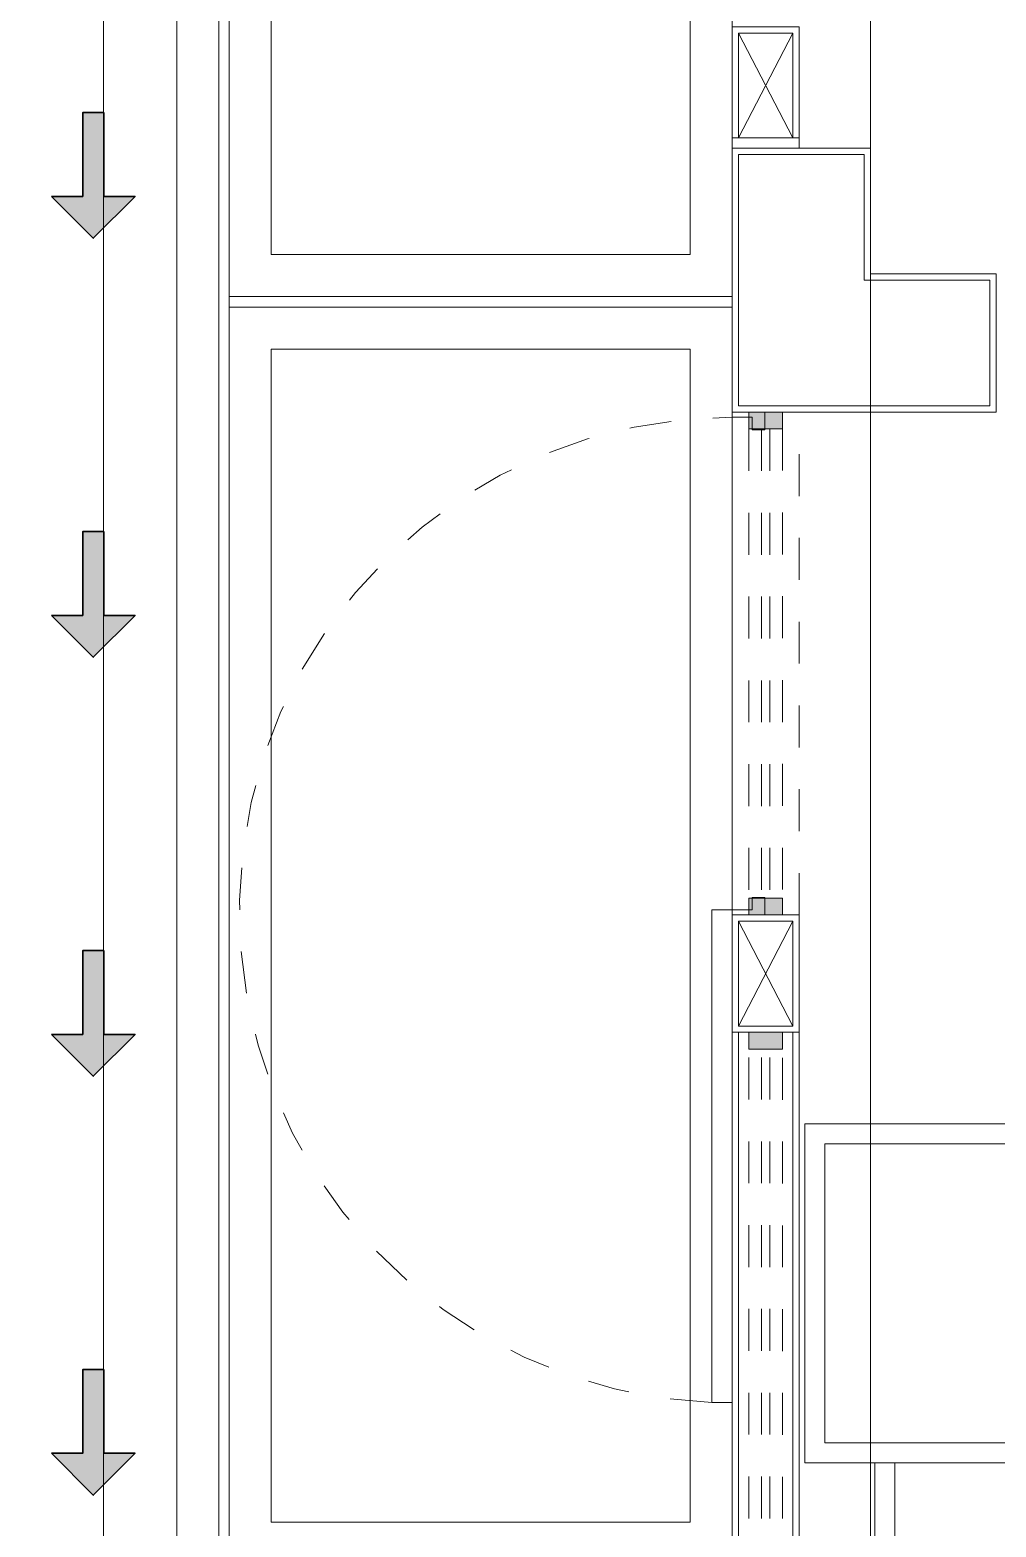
# Model space of a CAD drawing. Header units: metres. Extents: x 349075 to 349285, y 9281902 to 9282050.
# Drawn here: x 349133.604 to 349135.91, y 9281961.013 to 9281964.586 of the extents above; entities that cross this region are included whole.
import ezdxf

# ---------------------------------------------------------------- set-up
doc = ezdxf.new("R2010")
doc.units = ezdxf.units.M
doc.header["$LTSCALE"] = 0.25
for name, pattern in [('01 nivel$0$HIDDEN2', [0.1875, 0.125, -0.0625]), ('ACAD_ISO03W100', [30, 12, -18]), ('DASHED2', [0.762, 0.635, -0.127]), ('HIDDEN', [0.375, 0.25, -0.125])]:
    doc.linetypes.add(name, pattern=pattern)
for name, color, linetype, lineweight in [('.', 7, 'Continuous', 0), ('0_ CUNETAS', 151, 'Continuous', 5), ('0_VANOS', 30, 'Continuous', 9), ('ARQ-FONDO', 253, 'CONTINUOUS', 9), ('CUNETAS-RED', 5, 'CONTINUOUS', 18)]:
    doc.layers.add(name, color=color, linetype=linetype, lineweight=lineweight)

# ---------------------------------------------------------------- blocks, each defined once
blk = doc.blocks.new('*U3844')
at = {"layer": '.', "lineweight": 30}
h = blk.add_hatch(color=1, dxfattribs=at)
h.dxf.hatch_style = 1
h.paths.add_polyline_path([(-0.025, -0.05), (-0.1, -0.05), (0, -0.15), (0.1, -0.05), (0.025, -0.05), (0.025, 0.15), (-0.025, 0.15)])
at = {"layer": '0_ CUNETAS', "color": 1, "lineweight": 30}
blk.add_lwpolyline([(-0.1, -0.05), (-0.025, -0.05), (-0.025, 0.15), (0.025, 0.15), (0.025, -0.05), (0.1, -0.05), (0, -0.15)], close=True, dxfattribs=at)
blk = doc.blocks.new('*U3817')
at = {"layer": '0_ CUNETAS', "color": 0, "linetype": 'ByBlock', "lineweight": -2, "transparency": 16777216}
for p in [(0, 35), (0, 34), (0, 33), (0, 32)]:
    blk.add_blockref('*U3844', p, dxfattribs=at)
blk = doc.blocks.new('red drenaje')
at = {"layer": 'CUNETAS-RED', "lineweight": 0}
for p, q in [((-16.98, 70.0281), (-16.98, 13.0932)), ((-17.08, 69.9051), (-17.08, 13.6))]:
    blk.add_line(p, q, dxfattribs=at)
blk.add_lwpolyline([(-17.48, 69.9051), (-17.08, 69.9051), (-17.08, 13.0932), (-17.48, 13.0932), (-17.48, 69.9051)], dxfattribs=at)
blk.add_blockref('*U3817', (-17.2796, 11.2374, 684.9178), dxfattribs=at)
blk = doc.blocks.new('GUSANO')
at = {"layer": 'ARQ-FONDO', "lineweight": 0}
for p, q in [((3971.5627, 1577.531), (3975.1146, 1579.5817)), ((3971.6127, 1577.4444), (3975.1646, 1579.4951)), ((3970.6877, 1579.0465), (3971.7877, 1577.1413)), ((3970.6511, 1578.9099), (3971.6511, 1577.1779)), ((3969.2155, 1578.1965), (3970.3155, 1576.2913)), ((3969.3521, 1578.1599), (3970.3521, 1576.4279)), ((3970.3521, 1576.4279), (3971.6511, 1577.1779)), ((3970.3155, 1576.2913), (3971.7877, 1577.1413))]:
    blk.add_line(p, q, dxfattribs=at)
blk = doc.blocks.new('00_PTA_ 01')
at = {"layer": 'ARQ-FONDO'}
for points in [[(1.97, 0.105), (0.99, 0.105), (0.99, 0.065), (1.97, 0.065)], [(0, 0), (0.035, 0), (0.035, 0.025), (0.01, 0.025), (0.01, 0.065), (0, 0.065)], [(1, 0), (1, 0.065), (0.99, 0.065), (0.99, 0.025), (0.965, 0.025), (0.965, 0)]]:
    blk.add_lwpolyline(points, close=True, dxfattribs=at)
at = {"layer": 'ARQ-FONDO', "linetype": 'ACAD_ISO03W100', "ltscale": 0.01}
blk.add_arc((0.9904, 0.0646), 0.9804, 2.3621, 179.9762, dxfattribs=at)
at = {"layer": 'ARQ-FONDO', "linetype": 'HIDDEN', "ltscale": 0.25}
blk.add_arc((0.99, 0.065), 0.98, 359.9999999999994, 1.2213e-12, dxfattribs=at)
blk = doc.blocks.new('*U1795')
at = {"linetype": 'Continuous', "true_color": 0xbebebe}
for points in [[(3032.1314, 1351.1888), (3032.1314, 1351.2688), (3032.1714, 1351.2688), (3032.1714, 1351.1888)], [(3035.4917, 1351.1888), (3035.4917, 1351.2688), (3035.5317, 1351.2688), (3035.5317, 1351.1888)]]:
    blk.add_hatch(color=9, dxfattribs=at).paths.add_polyline_path(points)
at = {"layer": '0_VANOS', "linetype": 'Continuous'}
for p, q in [((3032.1314, 1351.2688), (3032.1714, 1351.2688)), ((3032.1314, 1351.2688), (3032.1314, 1351.1888)), ((3032.1714, 1351.2688), (3032.1714, 1351.1888)), ((3035.4917, 1351.1888), (3035.4917, 1351.2688)), ((3035.4917, 1351.2688), (3035.5317, 1351.2688)), ((3035.5317, 1351.2688), (3035.5317, 1351.1888)), ((3032.1714, 1351.1888), (3032.1314, 1351.1888)), ((3035.5317, 1351.1888), (3035.4917, 1351.1888))]:
    blk.add_line(p, q, dxfattribs=at)
at = {"layer": '0_VANOS', "linetype": '01 nivel$0$HIDDEN2', "ltscale": 0.5}
for p, q in [((3032.1708, 1351.2688), (3035.4911, 1351.2688)), ((3032.1714, 1351.2388), (3035.4917, 1351.2388)), ((3032.1714, 1351.2188), (3035.4917, 1351.2188)), ((3032.1714, 1351.1888), (3035.4917, 1351.1888))]:
    blk.add_line(p, q, dxfattribs=at)
at = {"layer": '0_VANOS', "linetype": '01 nivel$0$HIDDEN2'}
blk.add_line((3035.4917, 1351.2688), (3035.5317, 1351.2688), dxfattribs=at)
blk = doc.blocks.new('*U1803')
at = {"linetype": 'Continuous', "true_color": 0xbebebe}
for points in [[(3032.1314, 1351.1888), (3032.1314, 1351.2688), (3032.1714, 1351.2688), (3032.1714, 1351.1888)], [(3033.2914, 1351.1888), (3033.2914, 1351.2688), (3033.3314, 1351.2688), (3033.3314, 1351.1888)]]:
    blk.add_hatch(color=9, dxfattribs=at).paths.add_polyline_path(points)
at = {"layer": '0_VANOS', "linetype": 'Continuous'}
for p, q in [((3032.1314, 1351.2688), (3032.1714, 1351.2688)), ((3032.1314, 1351.2688), (3032.1314, 1351.1888)), ((3032.1714, 1351.2688), (3032.1714, 1351.1888)), ((3033.2914, 1351.1888), (3033.2914, 1351.2688)), ((3033.2914, 1351.2688), (3033.3314, 1351.2688)), ((3033.3314, 1351.2688), (3033.3314, 1351.1888)), ((3032.1714, 1351.1888), (3032.1314, 1351.1888)), ((3033.3314, 1351.1888), (3033.2914, 1351.1888))]:
    blk.add_line(p, q, dxfattribs=at)
at = {"layer": '0_VANOS', "linetype": '01 nivel$0$HIDDEN2', "ltscale": 0.5}
for p, q in [((3032.1708, 1351.2688), (3033.2908, 1351.2688)), ((3032.1714, 1351.2388), (3033.2914, 1351.2388)), ((3032.1714, 1351.2188), (3033.2914, 1351.2188)), ((3032.1714, 1351.1888), (3033.2914, 1351.1888))]:
    blk.add_line(p, q, dxfattribs=at)
at = {"layer": '0_VANOS', "linetype": '01 nivel$0$HIDDEN2'}
blk.add_line((3033.2914, 1351.2688), (3033.3314, 1351.2688), dxfattribs=at)
blk = doc.blocks.new('bloque sum pg')
at = {"layer": 'ARQ-FONDO'}
for p, q in [((-15.815, -24.125, -1410.9328), (-15.685, -24.375, -1410.9328)), ((-15.815, -24.375, -1410.9328), (-15.685, -24.125, -1410.9328)), ((-15.815, -26.495, -1410.9328), (-15.685, -26.245, -1410.9328)), ((-15.815, -26.245, -1410.9328), (-15.685, -26.495, -1410.9328)), ((-15.83, -29.9103, -20.5486), (-15.83, -26.51, -20.5486)), ((-15.815, -29.9103, -20.5486), (-15.815, -26.51, -20.5486)), ((-15.685, -29.9103, -20.5486), (-15.685, -26.51, -20.5486)), ((-15.67, -29.9103, -20.5486), (-15.67, -26.51, -20.5486))]:
    blk.add_line(p, q, dxfattribs=at)
at = {"layer": 'ARQ-FONDO', "ltscale": 0.7}
blk.add_lwpolyline([(-17.33, 0), (0, 0), (0, -32.33), (-17.33, -32.33)], close=True, dxfattribs=at)
at = {"layer": 'ARQ-FONDO', "ltscale": 0.7, "elevation": -705.4664}
blk.add_lwpolyline([(-15.5, -2.1297), (-15.83, -2.1297), (-15.83, -30.2003), (-15.5, -30.2003)], close=True, dxfattribs=at)
at = {"layer": 'ARQ-FONDO', "elevation": -1410.9328}
for points in [[(-15.83, -24.375), (-15.83, -24.11), (-15.67, -24.11), (-15.67, -24.375)], [(-15.815, -24.375), (-15.815, -24.125), (-15.685, -24.125), (-15.685, -24.375)], [(-15.83, -24.4), (-15.83, -24.375), (-15.67, -24.375), (-15.67, -24.4)], [(-15.5, -24.7), (-15.2, -24.7), (-15.2, -25.03), (-15.5, -25.03), (-15.5, -25.03), (-15.83, -25.03), (-15.83, -24.4), (-15.5, -24.4)], [(-15.515, -24.715), (-15.215, -24.715), (-15.215, -25.015), (-15.515, -25.015), (-15.515, -25.015), (-15.815, -25.015), (-15.815, -24.415), (-15.515, -24.415)], [(-15.83, -26.23), (-15.83, -26.51), (-15.67, -26.51), (-15.67, -26.23)], [(-15.815, -26.245), (-15.815, -26.495), (-15.685, -26.495), (-15.685, -26.245)]]:
    blk.add_lwpolyline(points, close=True, dxfattribs=at)
at = {"layer": 'ARQ-FONDO', "linetype": 'DASHED2', "ltscale": 0.3, "elevation": -1410.9328}
blk.add_lwpolyline([(-15.83, -25.03), (-15.83, -26.23), (-15.67, -26.23), (-15.67, -25.03)], close=True, dxfattribs=at)
at = {"layer": 'ARQ-FONDO'}
for name, p, xscale, yscale, zscale, rotation in [('00_PTA_ 01', (-15.752, -25.03, -1410.9328), -1.199999999999817, 1.199999999999817, 1.199999999999817, 90), ('GUSANO', (279.4355, 1984.7499, -705.4664), 0.4759161868435626, 0.4759161868435626, 0.4759161868435626, 240.0000000000011)]:
    blk.add_blockref(name, p, dxfattribs=dict(at, xscale=xscale, yscale=yscale, zscale=zscale, rotation=rotation))
at = {"layer": 'ARQ-FONDO', "rotation": 270}
blk.add_blockref('*U1803', (-1366.9788, 3007.1014, -2095.8506), dxfattribs=at)
at = {"layer": 'ARQ-FONDO', "xscale": -1, "rotation": 270}
blk.add_blockref('*U1795', (-1366.9788, -3062.0417, -705.4664), dxfattribs=at)
blk = doc.blocks.new('JUNTA VEREDA')
at = {"layer": 'ARQ-FONDO'}
blk.add_lwpolyline([(-0.0133, 1.2), (0.0121, 1.2), (0.0121, 0), (-0.0133, 0)], close=True, dxfattribs=at)
blk = doc.blocks.new('verda sum pg')
at = {"layer": 'ARQ-FONDO', "elevation": 684.9178}
blk.add_lwpolyline([(0, -31.33), (16.73, -31.33), (16.73, 0), (0, 0)], close=True, dxfattribs=at)
at = {"layer": 'ARQ-FONDO'}
for points in [[(1.2, -24.0538), (1.2, -21.0538), (0, -21.0538), (0, -24.0538)], [(1.1, -23.9538), (1.1, -21.1538), (0.1, -21.1538), (0.1, -23.9538)], [(1.2, -27.0792), (1.2, -24.0792), (0, -24.0792), (0, -27.0792)], [(1.1, -26.9792), (1.1, -24.1792), (0.1, -24.1792), (0.1, -26.9792)]]:
    blk.add_lwpolyline(points, close=True, dxfattribs=at)
at = {"layer": 'ARQ-FONDO', "rotation": 90}
blk.add_blockref('JUNTA VEREDA', (1.2, -24.0659), dxfattribs=at)

msp = doc.modelspace()

# ---------------------------------------------------------------- linework, layer by layer
at = {"layer": 'ARQ-FONDO', "elevation": 705.4664}
msp.add_lwpolyline([(349135.2797, 9281987.2045), (349149.6097, 9281987.2045), (349149.6097, 9281957.8745), (349135.2797, 9281957.8745)], close=True, dxfattribs=at)

# ---------------------------------------------------------------- block references
at = {"layer": 'ARQ-FONDO', "lineweight": 5}
for name, p in [('bloque sum pg', (349151.1097, 9281988.7037, 705.4664)), ('verda sum pg', (349134.0797, 9281988.0037))]:
    msp.add_blockref(name, p, dxfattribs=at)
at = {"layer": 'CUNETAS-RED', "lineweight": 30}
msp.add_blockref('red drenaje', (349151.0347, 9281918.0014), dxfattribs=at)

doc.saveas('drawing.dxf')
